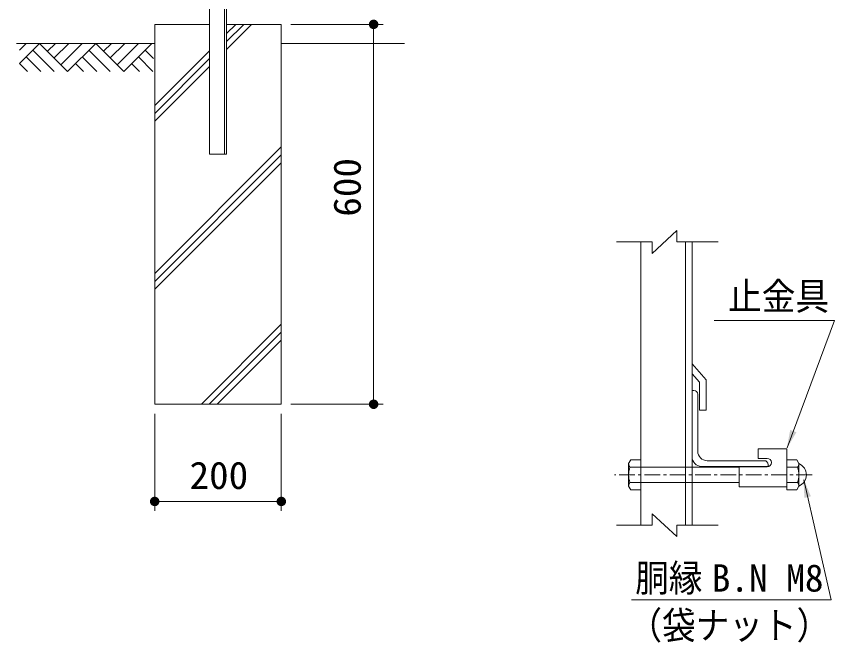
# Model space of a CAD drawing. Units: millimetres at full size. Extents: x -4455 to 4455, y -3150 to 3150.
# Drawn here: x 51 to 1344, y -482 to 508 of the extents above; entities that cross this region are included whole.
import ezdxf
from ezdxf.enums import TextEntityAlignment as Align

# ---------------------------------------------------------------- set-up
doc = ezdxf.new("R2010")
doc.units = ezdxf.units.MM
doc.header["$LTSCALE"] = 20
doc.linetypes.add('DASHED', pattern=[7.5, 6, -1.5])
doc.linetypes.add('USER1', pattern=[2, 1.25, -0.25, 0.25, -0.25])
for name, color, linetype, lineweight in [('0-1_SUNPOU', 1, 'Continuous', 18), ('0-3_4基礎', 4, 'Continuous', 18), ('0-4_5寸法', 1, 'Continuous', 18), ('0-5_1部材', 7, 'Continuous', 18), ('0-6_GL', 7, 'Continuous', 18), ('0-9_0', 1, 'Continuous', 18), ('0-C_7詳細', 7, 'Continuous', 18)]:
    doc.layers.add(name, color=color, linetype=linetype, lineweight=lineweight)
doc.styles.add('ＭＳ ゴシック', font='')
doc.styles.get('ＭＳ ゴシック').set_extended_font_data('MS Gothic')

# ---------------------------------------------------------------- blocks, each defined once
blk = doc.blocks.new('GL-マーク')
at = {"layer": '0-9_0'}
for p, q in [((-278.75, -14.14), (-264.61, 0)), ((-278.75, -42.43), (-236.32, 0)), ((-236.32, 0), (-177.24, -59.08)), ((-203.01, 0), (-219.67, -16.66)), ((-174.73, 0), (-205.53, -30.8)), ((-146.45, 0), (-191.38, -44.94)), ((-118.16, 0), (-177.24, -59.08)), ((-118.16, 0), (-59.08, -59.08)), ((-84.85, 0), (-101.51, -16.65)), ((-56.57, 0), (-87.36, -30.8)), ((-28.28, 0), (-73.22, -44.94)), ((0, 0), (-59.08, -59.08)), ((-250.46, -14.14), (-205.53, -59.08)), ((-132.3, -14.14), (-87.37, -59.08)), ((3.33, -31.61), (-14.14, -14.14)), ((-264.61, -28.28), (-233.81, -59.08)), ((-146.44, -28.28), (-115.65, -59.08)), ((2.51, -59.08), (-28.28, -28.28)), ((-278.75, -42.43), (-262.09, -59.08)), ((-160.59, -42.43), (-143.93, -59.08)), ((-25.77, -59.08), (-42.43, -42.43))]:
    blk.add_line(p, q, dxfattribs=at)
blk = doc.blocks.new('M1')
at = {"layer": '0-1_SUNPOU'}
blk.add_line((-5, 0), (-38.58, 0), dxfattribs=at)
for points in [[(0, 0), (-5, 0), (-4.96, 0.63)], [(0, 0), (-4.96, -0.63), (-5, 0)], [(0, 0), (-4.96, 0.63), (-4.84, 1.24)], [(0, 0), (-4.84, -1.24), (-4.96, -0.63)], [(0, 0), (-4.84, 1.24), (-4.65, 1.84)], [(0, 0), (-4.65, -1.84), (-4.84, -1.24)], [(0, 0), (-4.65, 1.84), (-4.38, 2.41)], [(0, 0), (-4.38, -2.41), (-4.65, -1.84)], [(0, 0), (-4.38, 2.41), (-4.05, 2.94)], [(0, 0), (-4.05, -2.94), (-4.38, -2.41)], [(0, 0), (-4.05, 2.94), (-3.64, 3.42)], [(0, 0), (-3.64, -3.42), (-4.05, -2.94)], [(0, 0), (-3.64, 3.42), (-3.19, 3.85)], [(0, 0), (-3.19, -3.85), (-3.64, -3.42)], [(0, 0), (-3.19, 3.85), (-2.68, 4.22)], [(0, 0), (-2.68, -4.22), (-3.19, -3.85)], [(0, 0), (-2.68, 4.22), (-2.13, 4.52)], [(0, 0), (-2.13, -4.52), (-2.68, -4.22)], [(0, 0), (-2.13, 4.52), (-1.55, 4.76)], [(0, 0), (-1.55, -4.76), (-2.13, -4.52)], [(0, 0), (-1.55, 4.76), (-0.94, 4.91)], [(0, 0), (-0.94, -4.91), (-1.55, -4.76)], [(0, 0), (-0.94, 4.91), (-0.31, 4.99)], [(0, 0), (-0.31, -4.99), (-0.94, -4.91)], [(0, 0), (-0.31, 4.99), (0.31, 4.99)], [(0, 0), (0.31, -4.99), (-0.31, -4.99)], [(0, 0), (0.31, 4.99), (0.94, 4.91)], [(0, 0), (0.94, 4.91), (1.55, 4.76)], [(0, 0), (1.55, 4.76), (2.13, 4.52)], [(0, 0), (2.13, 4.52), (2.68, 4.22)], [(0, 0), (2.68, 4.22), (3.19, 3.85)], [(0, 0), (3.19, 3.85), (3.64, 3.42)], [(0, 0), (3.64, 3.42), (4.05, 2.94)], [(0, 0), (4.05, 2.94), (4.38, 2.41)], [(0, 0), (4.38, 2.41), (4.65, 1.84)], [(0, 0), (4.65, 1.84), (4.84, 1.24)], [(0, 0), (4.84, 1.24), (4.96, 0.63)], [(0, 0), (4.96, 0.63), (5, 0)], [(0, 0), (0.94, -4.91), (0.31, -4.99)], [(0, 0), (1.55, -4.76), (0.94, -4.91)], [(0, 0), (2.13, -4.52), (1.55, -4.76)], [(0, 0), (2.68, -4.22), (2.13, -4.52)], [(0, 0), (3.19, -3.85), (2.68, -4.22)], [(0, 0), (3.64, -3.42), (3.19, -3.85)], [(0, 0), (4.05, -2.94), (3.64, -3.42)], [(0, 0), (4.38, -2.41), (4.05, -2.94)], [(0, 0), (4.65, -1.84), (4.38, -2.41)], [(0, 0), (4.84, -1.24), (4.65, -1.84)], [(0, 0), (4.96, -0.63), (4.84, -1.24)], [(0, 0), (5, 0), (4.96, -0.63)]]:
    blk.add_solid(points, dxfattribs=at)

msp = doc.modelspace()

# ---------------------------------------------------------------- linework, layer by layer
at = {"layer": '0-3_4基礎', "color": 7}
for p, q in [((269.58, 494.92), (356.08, 494.92)), ((269.58, 494.92), (269.58, -105.08)), ((269.58, 494.92), (341.58, 494.92)), ((383.08, 494.92), (469.58, 494.92)), ((397.58, 494.92), (469.58, 494.92)), ((469.58, 494.92), (469.58, -105.08)), ((269.58, -105.08), (469.58, -105.08))]:
    msp.add_line(p, q, dxfattribs=at)
at = {"layer": '0-3_4基礎'}
for p, q in [((383.08, 455.3), (422.7, 494.92)), ((383.08, 467.8), (410.2, 494.92)), ((383.08, 480.3), (397.7, 494.92)), ((269.58, 366.8), (356.08, 453.3)), ((269.58, 354.3), (356.08, 440.8)), ((269.58, 341.8), (356.08, 428.3)), ((269.58, 101.46), (469.58, 301.46)), ((269.58, 88.96), (469.58, 288.96)), ((269.58, 76.46), (469.58, 276.46)), ((343.25, -105.08), (469.58, 21.26)), ((355.75, -105.08), (469.58, 8.76)), ((368.25, -105.08), (469.58, -3.74))]:
    msp.add_line(p, q, dxfattribs=at)
at = {"layer": '0-4_5寸法'}
for p, q in [((484.58, 494.92), (630.41, 494.92)), ((615.41, -105.08), (615.41, 494.92)), ((484.58, -105.08), (630.41, -105.08)), ((269.58, -120.08), (269.58, -273.6)), ((469.58, -120.08), (469.58, -273.6)), ((269.58, -258.6), (469.58, -258.6))]:
    msp.add_line(p, q, dxfattribs=at)
at = {"layer": '0-5_1部材'}
for p, q in [((356.08, 1409.92), (356.08, 289.92)), ((379.58, 1409.92), (379.58, 289.92)), ((383.08, 1409.92), (383.08, 289.92)), ((356.08, 289.92), (383.08, 289.92))]:
    msp.add_line(p, q, dxfattribs=at)
at = {"layer": '0-6_GL'}
for p, q in [((269.58, 464.92), (51.07, 464.92)), ((663.91, 464.92), (469.58, 464.92))]:
    msp.add_line(p, q, dxfattribs=at)
at = {"layer": '0-C_7詳細', "color": 4}
for p, q in [((1055.61, 151.19), (999.04, 151.19)), ((1055.61, 151.19), (1055.61, 133.19)), ((1094.38, 151.19), (1159.65, 151.19)), ((1094.38, -313.95), (1055.61, -277.95)), ((1055.61, -295.95), (1055.61, -277.95)), ((1055.61, -295.95), (999.04, -295.95)), ((1094.38, -295.95), (1159.65, -295.95)), ((1094.38, -295.95), (1094.38, -313.95))]:
    msp.add_line(p, q, dxfattribs=at)
at = {"layer": '0-C_7詳細'}
for p, q in [((1037.42, -295.95), (1037.42, 151.19)), ((1107.92, -295.95), (1107.92, 151.19)), ((1118.42, -295.95), (1118.42, 151.19)), ((1118.42, -41.36), (1140.92, -66.34)), ((1118.42, -57.05), (1130.42, -70.37)), ((1130.42, -114.28), (1130.42, -70.37)), ((1140.92, -114.28), (1140.92, -66.34)), ((1118.42, -83.24), (1118.42, -188.24)), ((1118.42, -83.24), (1121.42, -83.24)), ((1127.42, -89.24), (1127.42, -179.24)), ((1140.92, -114.28), (1130.42, -114.28)), ((1222.85, -190.56), (1222.85, -175.56)), ((1222.85, -175.56), (1267.85, -175.56)), ((1267.85, -235.56), (1267.85, -175.56)), ((1018.22, -198.83), (1021.55, -193.07)), ((1021.55, -193.07), (1037.42, -193.07)), ((1037.42, -193.07), (1037.42, -240.11)), ((1222.85, -190.56), (1237.1, -190.56)), ((1267.85, -193.07), (1267.85, -240.11)), ((1283.73, -193.07), (1267.85, -193.07)), ((1287.05, -198.83), (1283.73, -193.07)), ((1018.22, -198.83), (1018.22, -234.35)), ((1020.28, -204.59), (1037.42, -204.59)), ((1118.42, -204.59), (1192.85, -204.59)), ((1133.42, -203.24), (1238.42, -203.24)), ((1142.42, -194.24), (1232.42, -194.24)), ((1192.85, -204.06), (1237.1, -204.06)), ((1192.85, -235.56), (1192.85, -204.06)), ((1238.42, -203.24), (1238.42, -200.24)), ((1284.99, -204.59), (1267.85, -204.59)), ((1287.05, -198.83), (1287.05, -234.35)), ((1020.28, -228.59), (1037.42, -228.59)), ((1118.42, -228.59), (1192.85, -228.59)), ((1284.99, -228.59), (1267.85, -228.59)), ((1018.22, -234.35), (1021.55, -240.11)), ((1021.55, -240.11), (1037.42, -240.11)), ((1192.85, -235.56), (1267.85, -235.56)), ((1283.73, -240.11), (1267.85, -240.11)), ((1287.05, -234.35), (1283.73, -240.11))]:
    msp.add_line(p, q, dxfattribs=at)
at = {"layer": '0-C_7詳細', "color": 3, "linetype": 'DASHED'}
for p, q in [((1037.42, -204.59), (1118.42, -204.59)), ((1037.42, -228.59), (1118.42, -228.59))]:
    msp.add_line(p, q, dxfattribs=at)
at = {"layer": '0-C_7詳細', "color": 1, "linetype": 'USER1'}
msp.add_line((1308.11, -216.59), (995.86, -216.59), dxfattribs=at)
at = {"layer": '0-C_7詳細', "color": 4}
msp.add_lwpolyline([(1094.38, 151.19), (1094.38, 169.19), (1055.61, 133.19)], dxfattribs=at)
at = {"layer": '0-C_7詳細', "color": 5}
for points in [[(1153.53, 27), (1343.62, 27), (1268.55, -173.68)], [(1022.68, -414.12), (1338.3, -414.12), (1294.72, -224.42)]]:
    msp.add_lwpolyline(points, dxfattribs=at)
at = {"layer": '0-C_7詳細'}
for centre, radius, start, end in [((1121.42, -89.24), 6, 0, 90), ((1142.42, -179.24), 15, 180, 270), ((1133.42, -188.24), 15, 180, 270), ((1237.1, -197.31), 6.75, 270, 90), ((1027.31, -198.83), 9.09, 180, 219.3382), ((1054.22, -216.59), 36, 160.52878, 199.47122), ((1232.42, -200.24), 6, 0, 90), ((1251.05, -216.59), 36, 340.52878, 19.47122), ((1277.97, -198.83), 9.09, 320.6618, 0), ((1279.91, -216.59), 19.14, 291.90813, 68.09187), ((1027.31, -234.35), 9.09, 140.6618, 180), ((1277.97, -234.35), 9.09, 0, 39.3382)]:
    msp.add_arc(centre, radius, start, end, dxfattribs=at)
at = {"layer": '0-C_7詳細', "color": 5}
for points in [[(1267.85, -175.56), (1273.48, -145.63), (1283.24, -149.28)], [(1294.27, -222.47), (1306.07, -250.55), (1295.91, -252.88)]]:
    msp.add_solid(points, dxfattribs=at)

# ---------------------------------------------------------------- block references
at = {"layer": '0-4_5寸法', "xscale": 1.5, "yscale": 1.5}
for p, rotation in [((615.41, 494.92), 90), ((615.41, -105.08), 270), ((269.58, -258.6), 180)]:
    msp.add_blockref('M1', p, dxfattribs=dict(at, rotation=rotation))
msp.add_blockref('M1', (469.58, -258.6), dxfattribs=at)
at = {"layer": '0-6_GL', "xscale": 0.75, "yscale": 0.75}
msp.add_blockref('GL-マーク', (264.99, 464.92), dxfattribs=at)

# ---------------------------------------------------------------- texts
at = {"layer": '0-4_5寸法', "color": 3, "style": 'ＭＳ ゴシック', "width": 1.05}
msp.add_text('600', height=43.26, rotation=90, dxfattribs=at).set_placement((608.07, 191.14), align=Align.BOTTOM_LEFT)
msp.add_text('200', height=43.26, dxfattribs=at).set_placement((324.58, -251.93), align=Align.BOTTOM_LEFT)
at = {"layer": '0-C_7詳細', "color": 3, "style": 'ＭＳ ゴシック', "width": 0.9}
for s, p in [('止金具', (1175.44, 30.83)), ('胴縁', (1028.58, -414.01)), ('（袋ナット）', (1017.93, -488.89))]:
    msp.add_text(s, height=43.26, dxfattribs=at).set_placement(p, align=Align.BOTTOM_LEFT)
at = {"layer": '0-C_7詳細', "color": 3, "style": 'ＭＳ ゴシック'}
msp.add_text('B.N M8', height=43.26, dxfattribs=at).set_placement((1149.47, -414.01), align=Align.BOTTOM_LEFT)

doc.saveas('drawing.dxf')
